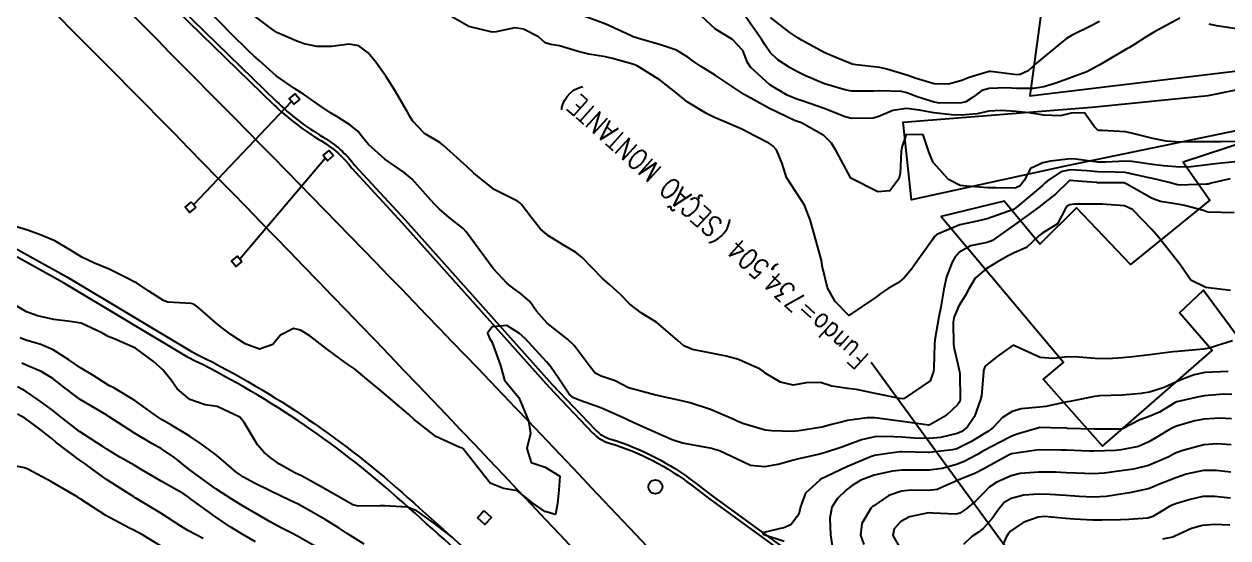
# Model space of a CAD drawing. Header units: metres. Extents: x 318500 to 325275, y 7408834 to 7428799.
# Drawn here: x 320124 to 320211.8, y 7410818.1 to 7410855.6 of the extents above; entities that cross this region are included whole.
import ezdxf

# ---------------------------------------------------------------- set-up
doc = ezdxf.new("R2010")
doc.units = ezdxf.units.M
doc.header["$MEASUREMENT"] = 0
doc.linetypes.add('CONTINUO', pattern=[0])
for name, color, linetype in [('Armário', 45, 'Continuous'), ('Canaleta de Drenagem', 151, 'Continuous'), ('Curvas de Nivel 1m', 11, 'Continuous'), ('Curvas de Nivel 5m', 15, 'Continuous'), ('Edificações', 30, 'Continuous'), ('Linha Férrea', 20, 'Continuous'), ('Postes', 20, 'Continuous'), ('Pórticos', 45, 'Continuous'), ('TEXTO', 45, 'Continuous'), ('Vias Primárias', 230, 'Continuous')]:
    doc.layers.add(name, color=color, linetype=linetype)
doc.styles.add('ROMANS', font='romans', dxfattribs={"height": 0.2})

msp = doc.modelspace()

# ---------------------------------------------------------------- linework, layer by layer
at = {"layer": 'Armário'}
msp.add_lwpolyline([(320157.553, 7410820.131), (320158.1, 7410819.638), (320157.627, 7410819.113), (320157.079, 7410819.606)], close=True, dxfattribs=at)
at = {"layer": 'Canaleta de Drenagem'}
for points in [[(320051.471, 7410943.227), (320053.167, 7410941.291), (320066.052, 7410926.459), (320080.409, 7410911.834), (320090.699, 7410901.694), (320109.066, 7410883.1), (320132.552, 7410859.148), (320142.208, 7410849.753, 0.059614), (320145.672, 7410847.106, -0.096877), (320147.919, 7410845.109), (320151.581, 7410841.142), (320162.317, 7410829.128), (320165.487, 7410825.806, 0.130609), (320166.723, 7410825.049, -0.093398), (320172.771, 7410821.934), (320174.042, 7410820.959), (320182.063, 7410815.136), (320187.493, 7410809.565), (320195.079, 7410801.384), (320198.405, 7410797.587, 0.385824), (320200.526, 7410797.342), (320216.392, 7410810.511)], [(320051.696, 7410943.425), (320053.393, 7410941.489), (320066.272, 7410926.663), (320080.621, 7410912.046), (320090.911, 7410901.907), (320109.28, 7410883.31), (320132.763, 7410859.36), (320142.417, 7410849.968, 0.059614), (320145.824, 7410847.365, -0.096433), (320148.149, 7410845.302), (320151.803, 7410841.344), (320162.538, 7410829.332), (320165.704, 7410826.013, 0.130609), (320166.809, 7410825.337, -0.093382), (320172.954, 7410822.171), (320174.221, 7410821.199), (320182.26, 7410815.364), (320187.71, 7410809.771), (320195.302, 7410801.585), (320198.63, 7410797.784, 0.383565), (320200.343, 7410797.58), (320216.2, 7410810.742)], [(320161.109, 7410787.981), (320174.627, 7410799.541), (320164.703, 7410808.819, 0.006367), (320151.26, 7410821.07, 0.068506), (320135.987, 7410831.287), (320126.888, 7410836.745), (320116.802, 7410842.331), (320101.657, 7410853.68), (320101.956, 7410854.08), (320117.075, 7410842.751), (320127.138, 7410837.178), (320136.225, 7410831.727, -0.068424), (320151.592, 7410821.444, -0.006367), (320165.044, 7410809.185), (320175.377, 7410799.524), (320161.434, 7410787.601)]]:
    msp.add_lwpolyline(points, format="xyb", dxfattribs=at)
at = {"layer": 'Curvas de Nivel 1m', "flags": 128}
for points, elevation in [([(320212.298, 7410841.853), (320210.405, 7410841.903), (320210.299, 7410841.924), (320210.055, 7410842.014), (320208.657, 7410842.389), (320208.304, 7410842.444), (320206.914, 7410842.669), (320206.308, 7410842.895), (320204.47, 7410843.937), (320204.319, 7410844.016), (320204.257, 7410844.029), (320202.319, 7410844.04), (320202.242, 7410844.044), (320201.231, 7410844.136), (320200.321, 7410844.198), (320200.282, 7410844.189), (320200.23, 7410844.151), (320199.261, 7410843.206), (320198.294, 7410842.451), (320198.136, 7410842.329), (320197.948, 7410842.175), (320196.278, 7410840.957), (320195.206, 7410840.216), (320194.657, 7410839.832), (320194.262, 7410839.678), (320193.067, 7410839.433), (320192.251, 7410838.978), (320191.909, 7410838.591), (320191.726, 7410838.258), (320191.317, 7410837.171), (320191.115, 7410836.266), (320190.895, 7410834.968), (320190.749, 7410834.272), (320190.463, 7410832.574), (320190.44, 7410832.276), (320190.383, 7410830.526), (320190.363, 7410830.277), (320190.123, 7410829.595), (320188.218, 7410828.308), (320188.128, 7410828.291), (320188.11, 7410828.292), (320187.91, 7410828.312), (320186.113, 7410828.676), (320184.736, 7410828.97), (320184.117, 7410829.034), (320182.943, 7410829.202), (320182.121, 7410829.469), (320181.071, 7410829.451), (320180.119, 7410829.268), (320179.204, 7410829.507), (320178.127, 7410830.131), (320177.956, 7410830.27), (320177.708, 7410830.446), (320176.14, 7410831.144), (320175.232, 7410831.391), (320174.147, 7410831.612), (320172.787, 7410831.874), (320172.154, 7410832.145), (320171.701, 7410832.527), (320170.179, 7410833.845), (320169.038, 7410834.562), (320168.196, 7410835.183), (320167.519, 7410835.896), (320166.734, 7410836.592), (320166.217, 7410837.059), (320164.711, 7410838.623), (320164.245, 7410838.983), (320163.421, 7410839.47), (320162.263, 7410840.164), (320161.692, 7410840.659), (320161.06, 7410841.45), (320160.288, 7410842.476), (320160.189, 7410842.581), (320160.003, 7410842.684), (320158.303, 7410843.553), (320156.833, 7410844.725), (320156.327, 7410845.204), (320154.612, 7410846.756), (320154.476, 7410846.883), (320154.352, 7410846.961), (320153.214, 7410847.633), (320152.367, 7410848.53), (320152.197, 7410848.792), (320151.948, 7410849.222), (320151.043, 7410850.804), (320150.415, 7410851.809), (320149.682, 7410852.821), (320149.107, 7410853.5), (320148.442, 7410854.018), (320147.727, 7410854.135), (320146.441, 7410853.97), (320145.361, 7410853.961), (320144.443, 7410854.166), (320143.914, 7410854.368), (320142.63, 7410854.917), (320142.451, 7410855.002), (320142.236, 7410855.14), (320140.473, 7410856.459)], 746), ([(320212.002, 7410844.316), (320210.625, 7410844.007), (320210.388, 7410843.94), (320210.319, 7410843.937), (320210.246, 7410843.938), (320208.318, 7410843.858), (320208.154, 7410843.878), (320207.549, 7410844.052), (320206.324, 7410844.336), (320205.977, 7410844.421), (320204.33, 7410844.773), (320203.616, 7410844.816), (320202.331, 7410844.832), (320201.566, 7410844.897), (320200.332, 7410844.969), (320199.648, 7410844.839), (320198.675, 7410844.166), (320198.49, 7410843.996), (320198.315, 7410843.847), (320197.409, 7410843.078), (320196.352, 7410842.199), (320196.29, 7410842.155), (320196.185, 7410842.098), (320194.282, 7410841.397), (320193.331, 7410841.188), (320192.277, 7410840.961), (320190.601, 7410840.275), (320190.424, 7410840.122), (320190.263, 7410839.839), (320189.612, 7410838.927), (320189.131, 7410838.297), (320188.767, 7410837.767), (320188.222, 7410837.093), (320187.787, 7410836.744), (320187.046, 7410836.322), (320186.547, 7410835.986), (320186.204, 7410835.716), (320184.19, 7410834.36), (320183.195, 7410835.37), (320182.618, 7410836.384), (320182.234, 7410837.984), (320182.175, 7410838.391), (320182.157, 7410838.475), (320181.618, 7410840.397), (320181.352, 7410841.327), (320180.957, 7410842.403), (320180.304, 7410843.367), (320179.641, 7410844.42), (320179.322, 7410845.438), (320178.909, 7410846.432), (320178.642, 7410846.724), (320178.355, 7410846.927), (320177.339, 7410847.435), (320176.365, 7410847.936), (320175.146, 7410848.482), (320174.375, 7410848.802), (320173.797, 7410849.081), (320172.391, 7410849.945), (320171.672, 7410850.531), (320170.415, 7410851.526), (320168.748, 7410852.567), (320168.431, 7410852.691), (320166.941, 7410853.099), (320166.436, 7410853.214), (320165.222, 7410853.402), (320164.44, 7410853.595), (320163.079, 7410854.008), (320162.445, 7410854.111), (320162.039, 7410854.25), (320161.532, 7410854.664), (320160.458, 7410855.23), (320159.824, 7410855.325), (320158.455, 7410855.04), (320158.156, 7410855.011), (320156.461, 7410855.432), (320154.92, 7410856.307)], 747), ([(320212.366, 7410847.054), (320211.337, 7410847.028), (320210.365, 7410847.021), (320209.377, 7410847.013), (320208.364, 7410846.997), (320207.34, 7410847.081), (320206.368, 7410847.27), (320204.799, 7410847.661), (320204.375, 7410847.75), (320202.654, 7410847.838), (320202.376, 7410847.849), (320202.114, 7410848.124), (320201.379, 7410849.124), (320200.39, 7410849.102), (320199.619, 7410848.927), (320198.388, 7410848.959), (320197.338, 7410849.139), (320196.385, 7410849.233), (320195.294, 7410849.309), (320194.385, 7410849.256), (320193.555, 7410849.065), (320192.381, 7410848.953), (320191.662, 7410848.98), (320190.383, 7410849.131), (320189.346, 7410849.335), (320188.387, 7410849.443), (320187.398, 7410849.307), (320186.378, 7410848.875), (320185.961, 7410848.751), (320184.375, 7410848.723), (320183.911, 7410848.833), (320182.386, 7410849.453), (320180.781, 7410850.02), (320180.396, 7410850.139), (320179.672, 7410850.421), (320178.411, 7410851.184), (320177.003, 7410852.461), (320176.785, 7410852.816), (320176.442, 7410853.669), (320175.695, 7410854.478), (320174.461, 7410855.247), (320173.075, 7410856.511)], 749), ([(320212.343, 7410845.55), (320210.927, 7410845.419), (320210.34, 7410845.338), (320209.16, 7410845.205), (320208.337, 7410845.176), (320207.13, 7410845.266), (320206.34, 7410845.375), (320204.838, 7410845.589), (320204.343, 7410845.616), (320202.921, 7410845.532), (320202.341, 7410845.541), (320200.738, 7410845.751), (320200.344, 7410845.777), (320198.897, 7410845.609), (320198.34, 7410845.486), (320197.429, 7410845.088), (320196.96, 7410844.19), (320196.691, 7410843.817), (320196.312, 7410843.651), (320194.878, 7410843.655), (320194.312, 7410843.673), (320192.78, 7410843.778), (320192.314, 7410843.839), (320191.448, 7410844.263), (320190.339, 7410845.523), (320190.029, 7410846.285), (320189.61, 7410847.539), (320188.363, 7410847.567), (320188.042, 7410846.625), (320188.006, 7410846.313), (320187.923, 7410844.717), (320187.829, 7410844.315), (320187.172, 7410843.456), (320186.306, 7410843.375), (320184.32, 7410844.36), (320183.267, 7410846.376), (320182.905, 7410846.931), (320182.361, 7410847.485), (320180.727, 7410848.406), (320180.372, 7410848.515), (320180.21, 7410848.575), (320178.385, 7410849.446), (320176.538, 7410850.468), (320176.401, 7410850.558), (320176.103, 7410850.775), (320174.421, 7410851.869), (320173.413, 7410852.505), (320172.818, 7410852.898), (320172.437, 7410853.194), (320171.61, 7410853.7), (320170.445, 7410854.092), (320168.755, 7410854.567), (320168.452, 7410854.677), (320168.255, 7410854.771), (320166.465, 7410855.596), (320164.936, 7410856.16)], 748), ([(320202.477, 7410855.795), (320201.766, 7410855.424), (320200.466, 7410854.792), (320200.067, 7410854.551), (320199.577, 7410854.159), (320198.967, 7410853.651), (320198.446, 7410853.247), (320197.865, 7410852.752), (320197.253, 7410852.188), (320196.692, 7410851.93), (320196.426, 7410851.916), (320194.513, 7410852.144), (320194.429, 7410852.139), (320192.962, 7410851.704), (320192.419, 7410851.486), (320191.453, 7410851.226), (320190.414, 7410851.246), (320189.084, 7410851.636), (320188.424, 7410851.882), (320186.943, 7410852.325), (320186.431, 7410852.448), (320184.705, 7410852.628), (320184.433, 7410852.691), (320183.221, 7410853.161), (320182.441, 7410853.515), (320180.786, 7410854.407), (320180.453, 7410854.612), (320179.884, 7410854.994), (320178.475, 7410856.075)], 751), ([(320212.168, 7410832.508), (320211.78, 7410832.38), (320210.535, 7410832.006), (320210.234, 7410831.934), (320210.159, 7410831.92), (320210.048, 7410831.901), (320208.157, 7410831.744), (320207.816, 7410831.706), (320206.151, 7410831.479), (320204.889, 7410831.343), (320204.148, 7410831.28), (320203.044, 7410831.209), (320202.146, 7410831.216), (320200.962, 7410831.323), (320200.148, 7410831.338), (320199.077, 7410831.229), (320198.147, 7410831.302), (320196.16, 7410832.2), (320194.997, 7410831.368), (320194.137, 7410830.672), (320194.017, 7410830.346), (320194.001, 7410830.231), (320193.847, 7410828.499), (320193.794, 7410828.233), (320193.339, 7410826.99), (320192.847, 7410826.242), (320192.421, 7410825.9), (320192.072, 7410825.747), (320190.879, 7410825.457), (320190.067, 7410825.389), (320188.937, 7410825.426), (320188.068, 7410825.487), (320186.85, 7410825.54), (320186.068, 7410825.504), (320185.113, 7410825.295), (320184.058, 7410824.915), (320183.659, 7410824.763), (320182.557, 7410824.382), (320182.049, 7410824.242), (320180.531, 7410823.919), (320180.044, 7410823.782), (320179.124, 7410823.507), (320178.039, 7410823.317), (320177.014, 7410823.429), (320176.044, 7410823.882), (320174.743, 7410824.483), (320174.053, 7410824.691), (320173.804, 7410824.744), (320172.058, 7410825.059), (320171.292, 7410825.301), (320170.069, 7410825.837), (320168.438, 7410826.566), (320168.082, 7410826.735), (320167.781, 7410826.879), (320166.095, 7410827.619), (320164.57, 7410828.156), (320164.106, 7410828.343), (320163.769, 7410828.633), (320163.055, 7410829.706), (320162.416, 7410830.647), (320162.135, 7410830.98), (320160.568, 7410832.674), (320160.165, 7410833.044), (320159.233, 7410833.635), (320158.172, 7410833.532), (320157.813, 7410833.066), (320157.966, 7410832.712), (320158.155, 7410832.391), (320158.762, 7410830.701), (320159.061, 7410829.637), (320159.832, 7410828.684), (320160.105, 7410828.375), (320160.82, 7410826.669), (320160.968, 7410825.765), (320160.692, 7410824.67), (320161.013, 7410823.639), (320162.037, 7410823.305), (320163.089, 7410822.639), (320163.02, 7410821.635), (320162.934, 7410820.641), (320162.786, 7410819.845), (320161.991, 7410820.065), (320161.137, 7410820.663), (320160.013, 7410821.569), (320158.977, 7410821.734), (320158.021, 7410822.138), (320157.562, 7410822.715), (320156.049, 7410824.644), (320155.995, 7410824.676), (320155.796, 7410824.734), (320154.062, 7410825.532), (320152.477, 7410826.784), (320152.085, 7410827.138), (320150.11, 7410828.81), (320149.015, 7410829.723), (320148.126, 7410830.471), (320147.907, 7410830.623), (320147.538, 7410830.849), (320146.145, 7410831.886), (320144.854, 7410832.883), (320144.166, 7410833.295), (320143.665, 7410833.4), (320142.723, 7410832.912), (320142.453, 7410832.618), (320142.15, 7410832.255), (320141.178, 7410831.901), (320140.15, 7410832.291), (320139.101, 7410832.961), (320138.171, 7410833.672), (320136.666, 7410834.993), (320136.386, 7410835.192), (320136.192, 7410835.226), (320134.509, 7410835.341), (320134.194, 7410835.451), (320133.103, 7410836.139), (320132.207, 7410836.736), (320132.003, 7410836.848), (320131.592, 7410837.059), (320130.22, 7410837.738), (320129.141, 7410838.181), (320128.232, 7410838.609), (320127.388, 7410839.119), (320126.25, 7410839.81), (320125.139, 7410840.265), (320124.261, 7410840.589), (320122.27, 7410841.19)], 744), ([(320155.348, 7410818.124), (320154.518, 7410818.752), (320153.976, 7410819.176), (320152.658, 7410820.112), (320151.994, 7410820.379), (320150.313, 7410820.489), (320149.995, 7410820.484), (320148.375, 7410820.454), (320147.996, 7410820.565), (320147.49, 7410820.848), (320146.012, 7410821.698), (320144.244, 7410822.671), (320144.028, 7410822.774), (320143.772, 7410822.894), (320142.644, 7410823.519), (320142.04, 7410823.945), (320141.51, 7410824.394), (320141.034, 7410824.935), (320140.074, 7410826.567), (320139.744, 7410826.953), (320138.091, 7410827.718), (320137.235, 7410827.841), (320136.099, 7410828.233), (320135.178, 7410829.014), (320134.745, 7410829.649), (320134.124, 7410830.4), (320133.431, 7410831.037), (320132.144, 7410831.981), (320130.541, 7410832.687), (320130.156, 7410832.836), (320129.696, 7410833.087), (320128.17, 7410833.807), (320127.369, 7410833.921), (320126.174, 7410834.063), (320124.982, 7410834.344), (320124.182, 7410834.627), (320123.248, 7410835.174)], 743), ([(320148.818, 7410817.687), (320147.964, 7410818.22), (320147.583, 7410818.463), (320146.997, 7410818.855), (320145.979, 7410819.476), (320144.62, 7410820.255), (320143.996, 7410820.594), (320143.386, 7410820.899), (320142.009, 7410821.544), (320140.829, 7410822.127), (320140.024, 7410822.574), (320139.471, 7410822.956), (320138.042, 7410824.168), (320137.596, 7410824.527), (320136.967, 7410824.986), (320136.059, 7410825.591), (320134.707, 7410826.383), (320134.076, 7410826.751), (320133.653, 7410827.034), (320132.097, 7410828.155), (320130.551, 7410829.073), (320130.254, 7410829.22), (320130.112, 7410829.307), (320129.023, 7410830.001), (320128.124, 7410830.535), (320127.268, 7410831.119), (320126.141, 7410831.858), (320125.239, 7410832.236), (320124.151, 7410832.554), (320123.719, 7410832.732)], 742), ([(320145.333, 7410817.499), (320143.964, 7410818.266), (320143.554, 7410818.485), (320142.731, 7410818.909), (320141.976, 7410819.312), (320141.098, 7410819.818), (320139.993, 7410820.465), (320139.161, 7410820.958), (320138.011, 7410821.71), (320136.237, 7410822.997), (320136.118, 7410823.086), (320136.032, 7410823.156), (320135.005, 7410823.981), (320134.046, 7410824.633), (320133.342, 7410825.037), (320132.061, 7410825.777), (320130.139, 7410827.019), (320130.08, 7410827.056), (320130.038, 7410827.081), (320128.097, 7410828.222), (320126.908, 7410829.122), (320126.116, 7410829.758), (320125.257, 7410830.278), (320124.126, 7410830.765), (320123.849, 7410830.886)], 741), ([(320211.859, 7410830.277), (320210.142, 7410830.202), (320209.383, 7410830.021), (320208.485, 7410829.684), (320208.132, 7410829.536), (320207.183, 7410829.111), (320206.117, 7410828.774), (320205.514, 7410828.678), (320204.115, 7410828.545), (320202.49, 7410828.49), (320202.113, 7410828.455), (320200.549, 7410828.143), (320200.183, 7410828.075), (320200.109, 7410828.061), (320198.556, 7410827.712), (320198.102, 7410827.666), (320196.747, 7410827.544), (320196.098, 7410827.367), (320195.382, 7410826.919), (320194.732, 7410826.22), (320194.365, 7410825.936), (320194.073, 7410825.756), (320193.126, 7410825.177), (320192.056, 7410824.638), (320191.753, 7410824.556), (320190.051, 7410824.368), (320189.968, 7410824.364), (320188.052, 7410824.411), (320187.954, 7410824.409), (320187.184, 7410824.319), (320186.193, 7410824.184), (320186.048, 7410824.154), (320185.764, 7410824.051), (320184.04, 7410823.329), (320182.099, 7410822.389), (320182.056, 7410822.363), (320182.029, 7410822.336), (320181.014, 7410821.401), (320180.648, 7410820.404), (320180.527, 7410819.869), (320179.981, 7410819.127), (320179.503, 7410818.891), (320177.971, 7410818.526), (320177.912, 7410818.5), (320177.918, 7410818.441), (320177.937, 7410818.408), (320177.97, 7410818.394), (320179.459, 7410817.911)], 743), ([(320212.119, 7410828.593), (320211.492, 7410828.624), (320210.117, 7410828.51), (320209.704, 7410828.429), (320208.11, 7410828.071), (320208.035, 7410828.041), (320206.851, 7410827.307), (320206.094, 7410826.991), (320205.405, 7410826.762), (320204.152, 7410826.089), (320204.103, 7410826.066), (320204.08, 7410826.06), (320202.127, 7410826.072), (320202.079, 7410826.071), (320200.098, 7410826.131), (320200.08, 7410826.132), (320198.913, 7410826.162), (320198.08, 7410826.182), (320198.038, 7410826.171), (320196.545, 7410825.721), (320196.07, 7410825.549), (320195.167, 7410825.11), (320194.054, 7410824.506), (320193.875, 7410824.41), (320193.564, 7410824.235), (320192.585, 7410823.705), (320192.042, 7410823.485), (320190.985, 7410823.211), (320190.038, 7410823.087), (320188.818, 7410823.078), (320188.038, 7410823.07), (320187.357, 7410822.997), (320186.034, 7410822.706), (320185.066, 7410822.344), (320184.415, 7410821.963), (320184.019, 7410821.644), (320183.366, 7410821.013), (320182.933, 7410820.376), (320182.784, 7410819.582), (320182.835, 7410818.377), (320182.994, 7410817.408)], 742), ([(320137.067, 7410818.089), (320135.967, 7410818.677), (320135.766, 7410818.801), (320135.453, 7410819.008), (320133.984, 7410819.934), (320132.166, 7410821.048), (320132.002, 7410821.153), (320131.747, 7410821.31), (320130.02, 7410822.4), (320129.064, 7410823.094), (320128.468, 7410823.538), (320128.037, 7410823.845), (320126.338, 7410825.127), (320126.053, 7410825.358), (320125.064, 7410826.146), (320124.076, 7410826.865), (320123.527, 7410827.168)], 739), ([(320212.093, 7410826.827), (320211.23, 7410826.861), (320210.092, 7410826.795), (320209.429, 7410826.681), (320208.084, 7410826.294), (320207.907, 7410826.218), (320207.586, 7410826.047), (320206.639, 7410825.494), (320206.066, 7410825.143), (320205.324, 7410824.815), (320204.057, 7410824.561), (320203.627, 7410824.526), (320202.055, 7410824.471), (320201.709, 7410824.471), (320200.056, 7410824.53), (320199.665, 7410824.545), (320198.056, 7410824.559), (320197.704, 7410824.526), (320196.051, 7410824.281), (320195.993, 7410824.259), (320195.885, 7410824.202), (320194.039, 7410823.172), (320193.414, 7410822.858), (320192.03, 7410822.292), (320191.932, 7410822.251), (320190.631, 7410821.661), (320190.02, 7410821.594), (320188.705, 7410821.615), (320188.018, 7410821.542), (320187.109, 7410821.224), (320186.002, 7410820.492), (320185.911, 7410820.422), (320185.811, 7410820.333), (320185.122, 7410819.203), (320185.03, 7410818.344), (320185.274, 7410817.651)], 741), ([(320133.955, 7410817.575), (320132.642, 7410818.364), (320131.967, 7410818.731), (320131.752, 7410818.838), (320131.293, 7410819.06), (320129.981, 7410819.784), (320128.109, 7410820.997), (320127.999, 7410821.064), (320127.923, 7410821.111), (320126.016, 7410822.226), (320124.278, 7410823.156), (320124.109, 7410823.237), (320124.031, 7410823.26), (320122.411, 7410823.561)], 738), ([(320212.044, 7410822.928), (320210.985, 7410823.062), (320210.046, 7410823.059), (320208.797, 7410822.784), (320208.035, 7410822.516), (320206.833, 7410822.058), (320206.278, 7410821.814), (320206.025, 7410821.717), (320204.667, 7410821.437), (320204.019, 7410821.325), (320202.957, 7410821.165), (320202.015, 7410821.123), (320200.984, 7410821.167), (320200.016, 7410821.223), (320198.87, 7410821.309), (320198.018, 7410821.337), (320196.952, 7410821.25), (320196.012, 7410821.021), (320195.502, 7410820.713), (320195.094, 7410820.214), (320194.646, 7410819.565), (320193.979, 7410818.833), (320193.637, 7410818.572), (320193.163, 7410818.238), (320192.549, 7410817.659)], 739), ([(320212.016, 7410821.041), (320210.865, 7410821.154), (320210.017, 7410821.151), (320209.09, 7410820.948), (320208.009, 7410820.635), (320207.592, 7410820.461), (320206.959, 7410820.056), (320206.365, 7410819.694), (320205.993, 7410819.592), (320204.596, 7410819.479), (320203.991, 7410819.457), (320202.66, 7410819.439), (320201.99, 7410819.445), (320200.619, 7410819.513), (320199.991, 7410819.568), (320198.462, 7410819.696), (320197.992, 7410819.657), (320196.898, 7410819.275), (320195.976, 7410818.625), (320195.78, 7410818.396), (320195.657, 7410818.205), (320195.45, 7410817.693)], 738), ([(320211.986, 7410819.078), (320210.867, 7410819.121), (320209.986, 7410819.055), (320209.182, 7410818.822), (320207.973, 7410818.258), (320207.811, 7410818.203), (320207.055, 7410818.054)], 737)]:
    msp.add_lwpolyline(points, dxfattribs=dict(at, elevation=elevation))
at = {"layer": 'Curvas de Nivel 5m', "flags": 128}
for points, elevation in [([(320212.025, 7410836.189), (320210.224, 7410836.396), (320209.141, 7410836.938), (320208.365, 7410838.038), (320208.243, 7410838.233), (320206.778, 7410840.062), (320206.278, 7410840.62), (320204.869, 7410842.084), (320204.303, 7410842.36), (320202.661, 7410842.473), (320202.303, 7410842.464), (320200.63, 7410842.48), (320200.294, 7410842.436), (320200.118, 7410842.327), (320199.984, 7410842.153), (320199.408, 7410841.03), (320198.272, 7410840.327), (320198.035, 7410840.174), (320197.138, 7410839.306), (320196.251, 7410838.925), (320195.76, 7410838.695), (320194.948, 7410838.219), (320194.505, 7410837.957), (320194.233, 7410837.789), (320193.392, 7410837.069), (320192.9, 7410836.243), (320192.663, 7410835.788), (320192.198, 7410835.072), (320191.853, 7410834.255), (320191.789, 7410833.861), (320191.825, 7410832.255), (320191.858, 7410831.957), (320192.138, 7410830.801), (320192.265, 7410830.249), (320192.282, 7410830.095), (320192.307, 7410828.248), (320192.267, 7410828.089), (320192.104, 7410827.834), (320191.277, 7410827.078), (320190.082, 7410826.382), (320189.992, 7410826.37), (320188.085, 7410826.627), (320187.722, 7410826.677), (320186.088, 7410826.889), (320185.526, 7410826.9), (320184.085, 7410826.697), (320183.808, 7410826.64), (320182.826, 7410826.379), (320182.243, 7410826.222), (320182.077, 7410826.188), (320180.537, 7410825.942), (320180.073, 7410825.912), (320178.565, 7410825.94), (320178.073, 7410825.987), (320176.522, 7410826.463), (320176.083, 7410826.639), (320175.787, 7410826.77), (320174.095, 7410827.505), (320172.615, 7410828), (320172.104, 7410828.122), (320170.11, 7410828.55), (320168.115, 7410829.095), (320167.13, 7410829.595), (320166.123, 7410829.944), (320165.675, 7410830.156), (320165.304, 7410830.612), (320164.153, 7410832.165), (320163.666, 7410832.635), (320162.177, 7410833.805), (320161.404, 7410834.662), (320160.914, 7410835.386), (320160.203, 7410835.998), (320159.788, 7410836.269), (320159.248, 7410836.694), (320158.226, 7410837.797), (320157.541, 7410838.717), (320156.266, 7410840.464), (320156.009, 7410840.734), (320155.028, 7410841.499), (320154.284, 7410842.143), (320153.974, 7410842.451), (320153.679, 7410842.769), (320152.313, 7410844.305), (320151.735, 7410844.796), (320150.334, 7410845.76), (320149.127, 7410846.828), (320148.785, 7410847.264), (320148.359, 7410847.786), (320147.784, 7410848.268), (320146.825, 7410848.863), (320146.374, 7410849.133), (320145.608, 7410849.652), (320144.394, 7410850.488), (320143.743, 7410850.9), (320142.414, 7410851.827), (320141.168, 7410852.939), (320140.781, 7410853.292), (320140.436, 7410853.596), (320139.042, 7410854.964), (320138.459, 7410855.571), (320137.04, 7410856.992)], 745), ([(320208.331, 7410856.042), (320206.47, 7410855.038), (320205.871, 7410854.671), (320204.962, 7410854.085), (320204.648, 7410853.898), (320204.456, 7410853.797), (320203.38, 7410853.172), (320202.437, 7410852.607), (320202.123, 7410852.436), (320201.536, 7410852.133), (320200.748, 7410851.823), (320200.423, 7410851.706), (320199.275, 7410851.304), (320198.413, 7410851.037), (320197.681, 7410850.911), (320196.411, 7410850.907), (320195.671, 7410850.952), (320194.41, 7410850.916), (320193.887, 7410850.756), (320193.193, 7410850.242), (320192.711, 7410849.931), (320192.394, 7410849.87), (320190.822, 7410849.846), (320190.394, 7410849.905), (320189.162, 7410850.299), (320188.404, 7410850.601), (320188.026, 7410850.694), (320186.406, 7410850.731), (320186.016, 7410850.726), (320184.405, 7410850.724), (320183.992, 7410850.781), (320182.413, 7410851.253), (320180.974, 7410851.852), (320180.426, 7410852.123), (320179.895, 7410852.418), (320179.011, 7410853.006), (320178.441, 7410853.525), (320178.065, 7410854.064), (320177.84, 7410854.449), (320176.479, 7410856.397)], 750), ([(320212.473, 7410855.258), (320211.012, 7410855.468), (320210.476, 7410855.605)], 750), ([(320140.89, 7410817.867), (320139.964, 7410818.39), (320139.036, 7410818.959), (320137.981, 7410819.672), (320136.159, 7410820.998), (320136.002, 7410821.117), (320135.688, 7410821.322), (320134.019, 7410822.276), (320132.731, 7410823.043), (320132.034, 7410823.446), (320131.007, 7410824.033), (320130.045, 7410824.622), (320129.763, 7410824.8), (320129.29, 7410825.091), (320128.062, 7410825.906), (320126.509, 7410827.126), (320126.085, 7410827.458), (320125.035, 7410828.206), (320124.105, 7410828.837), (320123.535, 7410829.169)], 740), ([(320212.069, 7410824.923), (320211.075, 7410824.995), (320210.069, 7410824.921), (320208.549, 7410824.524), (320208.055, 7410824.341), (320207.856, 7410824.24), (320207.516, 7410824.048), (320206.044, 7410823.423), (320204.959, 7410823.163), (320204.039, 7410823.032), (320202.799, 7410822.87), (320202.037, 7410822.825), (320200.759, 7410822.861), (320200.037, 7410822.894), (320199.266, 7410822.93), (320198.038, 7410822.943), (320196.683, 7410822.837), (320196.035, 7410822.677), (320194.974, 7410822.216), (320194.413, 7410821.835), (320194.018, 7410821.425), (320193.423, 7410820.822), (320192.705, 7410820.243), (320192.288, 7410819.954), (320191.994, 7410819.866), (320190.313, 7410819.958), (320189.995, 7410819.961), (320188.61, 7410819.682), (320187.985, 7410819.336), (320187.485, 7410818.807), (320187.396, 7410818.316), (320187.96, 7410817.342)], 740)]:
    msp.add_lwpolyline(points, dxfattribs=dict(at, elevation=elevation))
at = {"layer": 'Edificações'}
msp.add_lwpolyline([(320182.813, 7410886.678), (320181.927, 7410883.305), (320183.081, 7410883.099), (320181.699, 7410878.23), (320181.009, 7410872.165), (320199.078, 7410869.524), (320198.348, 7410864.614), (320199.308, 7410864.548), (320197.387, 7410850.377), (320215.348, 7410852.547), (320215.134, 7410862.327), (320210.746, 7410862.915), (320211.178, 7410872.675), (320205.721, 7410873.263), (320206.898, 7410883.63), (320200.531, 7410884.324), (320200.049, 7410880.797), (320189.402, 7410882.24), (320189.99, 7410885.554)], close=True, dxfattribs=at)
msp.add_lwpolyline([(320213.163, 7410847.056), (320208.562, 7410845.542), (320210.525, 7410842.776), (320204.739, 7410838.078), (320204.739, 7410838.078), (320200.778, 7410842.21), (320198.114, 7410839.549), (320195.52, 7410842.7), (320190.927, 7410841.58), (320199.841, 7410830.953), (320198.361, 7410829.721), (320202.696, 7410824.827), (320210.697, 7410831.798), (320208.3, 7410834.544), (320210.063, 7410836.198), (320217.399, 7410826.265)], dxfattribs=at)
at = {"layer": 'Linha Férrea'}
for points in [[(320278.586, 7410637.586, 0.100983), (320172.348, 7410808.477, 0.013159), (320105.116, 7410877.284), (320077.103, 7410905.542, -0.026864), (320028.438, 7410961.98, -0.102439), (319965.896, 7411094.642, -0.053533), (319954.368, 7411181.564), (319952.78, 7411225.236, -0.009762), (319952.576, 7411330.857), (319952.634, 7411390.844), (319952.34, 7411429.828, -0.008197), (319952.807, 7411504.548, -0.011538), (319954.311, 7411568.679, -0.05682), (319977.945, 7411719.71, -0.025283), (319999.761, 7411780.131, -0.012111), (320067.92, 7411932.396)], [(320282.851, 7410638.027, 0.100687), (320180.06, 7410806.177, 0.011092), (320120.466, 7410867.672, -0.002948), (320074.601, 7410914.641, -0.012103), (320041.955, 7410951.321, -0.045686), (320001.626, 7411011.637, -0.107338), (319959.135, 7411167.149, -0.013326), (319956.166, 7411264.323), (319956.87, 7411367.641), (319956.367, 7411462.441, -0.006604), (319958.562, 7411572.592, -0.050397), (319978.275, 7411705.857, -0.036163), (320008.849, 7411791.346), (320030.524, 7411841.112, -0.005892)]]:
    msp.add_lwpolyline(points, format="xyb", dxfattribs=at)
at = {"layer": 'Postes'}
msp.add_circle((320170.067, 7410821.868), 0.509, dxfattribs=at)
at = {"layer": 'Pórticos'}
for points in [[(320144.124, 7410850.142), (320143.685, 7410849.767), (320143.361, 7410850.147), (320143.8, 7410850.522)], [(320146.585, 7410846.014), (320146.146, 7410845.639), (320145.821, 7410846.018), (320146.26, 7410846.393)], [(320136.53, 7410842.245), (320136.091, 7410841.87), (320135.767, 7410842.249), (320136.206, 7410842.624)], [(320139.91, 7410838.306), (320139.471, 7410837.931), (320139.147, 7410838.311), (320139.586, 7410838.686)]]:
    msp.add_lwpolyline(points, close=True, dxfattribs=at)
for points in [[(320136.368, 7410842.434), (320143.523, 7410849.957)], [(320139.748, 7410838.496), (320145.984, 7410845.828)]]:
    msp.add_lwpolyline(points, dxfattribs=at)
at = {"layer": 'TEXTO', "linetype": 'CONTINUO'}
msp.add_line((320203.883, 7410806.174), (320185.816, 7410830.926), dxfattribs=at)
at = {"layer": 'Vias Primárias'}
msp.add_lwpolyline([(320215.36, 7410848.425), (320200.079, 7410845.274), (320188.764, 7410842.797), (320188.134, 7410848.465), (320201.915, 7410849.544), (320210.394, 7410850.403), (320222.065, 7410852.749, 0.059716)], format="xyb", dxfattribs=at)

# ---------------------------------------------------------------- texts
at = {"layer": 'TEXTO', "style": 'ROMANS', "width": 0.8}
msp.add_text('Fundo=734,504 (SEÇÃO MONTANTE)', height=1.5, rotation=137.94709, dxfattribs=at).set_placement((320185.739, 7410831.454))

doc.saveas('drawing.dxf')
